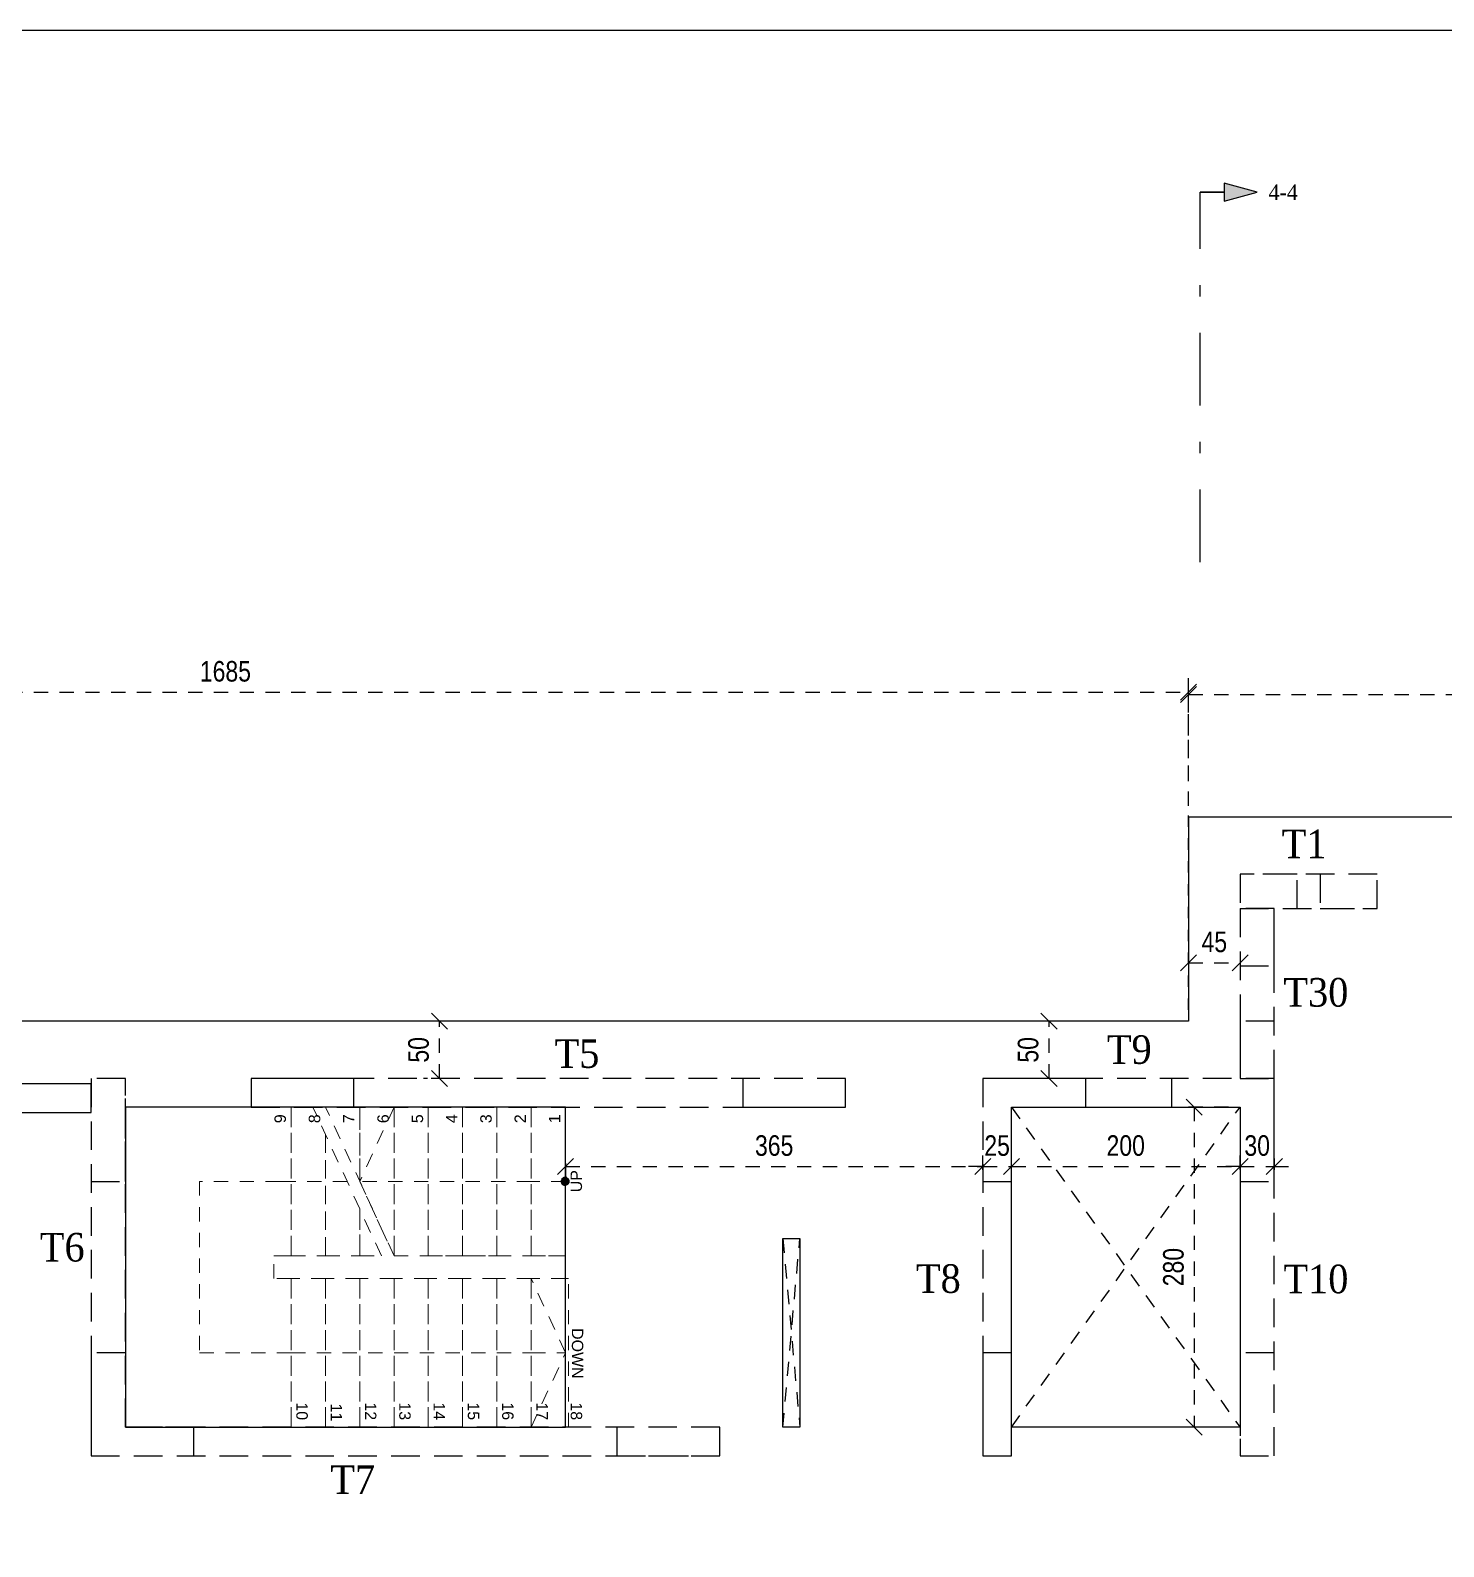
# Model space of a CAD drawing. Header units: millimetres. Extents: x -2171 to 1563, y -1758 to -1505.
# Drawn here: x -147.67 to -135.3, y -1603.51 to -1590.25 of the extents above; entities that cross this region are included whole.
import ezdxf
from ezdxf.enums import TextEntityAlignment as Align

# ---------------------------------------------------------------- set-up
doc = ezdxf.new("R2010")
doc.units = ezdxf.units.MM
doc.header["$PDMODE"] = 32
for name, pattern in [('DASHDOT', [25.4, 12.7, -6.35, 0, -6.35]), ('DASHED2', [0.375, 0.25, -0.125]), ('HIDDEN', [0.375, 0.25, -0.125]), ('HIDDEN2', [0.1875, 0.125, -0.0625])]:
    doc.linetypes.add(name, pattern=pattern)
doc.layers.get('Defpoints').update_dxf_attribs({"color": 6})
for name, color, linetype in [('-S_TEXT', 3, 'Continuous'), ('DIASTASEIS', 7, 'Continuous'), ('Geo_Beam', 7, 'Continuous'), ('Geo_Col', 7, 'Continuous'), ('Geo_Lines', 7, 'Continuous'), ('Sect_Line_Symbol', 7, 'Continuous'), ('STAIRS', 9, 'Continuous'), ('Text_Col_-1', 7, 'Continuous')]:
    doc.layers.add(name, color=color, linetype=linetype)
doc.layers.add('A-ANNO-DIMS', color=1, linetype='Continuous', lineweight=9)
doc.styles.add('1-100', font='arial.ttf', dxfattribs={"width": 0.8})
doc.styles.add('GENERATED_STYLE_1', font='arial.ttf')
doc.styles.add('S1TmsNwRmn11_b_934_161', font='times.ttf', dxfattribs={"width": 0.933629, "height": 0.001087})
doc.styles.add('S1TmsNwRmn1359_b_934_161', font='times.ttf', dxfattribs={"width": 0.933629, "height": 0.135937})
doc.dimstyles.new('Copy of 1-100', dxfattribs={"dimtxt": 0.18, "dimasz": 0.14, "dimexe": 0.14, "dimexo": 0.1, "dimgap": 0.09, "dimtad": 1, "dimdec": 0, "dimlfac": 100, "dimrnd": 5, "dimzin": 5, "dimdsep": 46, "dimtxsty": '1-100', "dimblk": 'OBLIQUE', "dimcen": 0.09, "dimclrd": 1, "dimclre": 1, "dimclrt": 2, "dimadec": 0, "dimazin": 0, "dimtfac": 1, "dimtdec": 0, "dimtix": 1, "dimtmove": 2, "dimatfit": 3, "dimfxl": 5, "dimfxlon": 1, "dimtolj": 1, "dimtzin": 5, "dimarcsym": 0})

# ---------------------------------------------------------------- blocks, each defined once
blk = doc.blocks.new('_Oblique')
at = {"color": 0, "linetype": 'ByBlock', "lineweight": -2}
blk.add_line((-0.5, -0.5), (0.5, 0.5), dxfattribs=at)
blk = doc.blocks.new('*D1245')
at = {"layer": 'A-ANNO-DIMS', "color": 1, "linetype": 'HIDDEN', "lineweight": -2, "ltscale": 0.5, "transparency": 16777216}
blk.add_line((-137.185, -1599.665), (-137.625, -1599.665), dxfattribs=at)
at = {"layer": 'A-ANNO-DIMS', "color": 1, "linetype": 'DASHED2', "lineweight": -2, "ltscale": 0.5, "transparency": 16777216}
blk.add_line((-137.485, -1599.665), (-137.485, -1602.465), dxfattribs=at)
at = {"layer": 'A-ANNO-DIMS', "color": 1, "linetype": 'HIDDEN2', "lineweight": -2, "ltscale": 0.5, "transparency": 16777216}
blk.add_line((-137.185, -1602.465), (-137.625, -1602.465), dxfattribs=at)
at = {"layer": 'Defpoints', "color": 0, "ltscale": 0.5, "transparency": 16777216}
for p in [(-137.085, -1599.665), (-137.485, -1602.465), (-137.085, -1602.465)]:
    blk.add_point(p, dxfattribs=at)
at = {"layer": 'A-ANNO-DIMS', "color": 1, "lineweight": -2, "ltscale": 0.5, "transparency": 16777216, "xscale": 0.14, "yscale": 0.14, "zscale": 0.14}
for p, rotation in [((-137.485, -1599.665), 90), ((-137.485, -1602.465), 270)]:
    blk.add_blockref('_Oblique', p, dxfattribs=dict(at, rotation=rotation))
at = {"layer": 'A-ANNO-DIMS', "color": 2, "ltscale": 0.5, "transparency": 16777216, "insert": (-137.667, -1601.065), "char_height": 0.18, "attachment_point": 5, "rotation": 90, "style": '1-100'}
blk.add_mtext('\\A1;280', dxfattribs=at)
blk = doc.blocks.new('*D1246')
at = {"layer": 'A-ANNO-DIMS', "color": 1, "linetype": 'HIDDEN2', "lineweight": -2, "ltscale": 0.5, "transparency": 16777216}
blk.add_line((-139.335, -1600.215), (-139.335, -1600.045), dxfattribs=at)
at = {"layer": 'A-ANNO-DIMS', "color": 1, "linetype": 'HIDDEN', "lineweight": -2, "ltscale": 0.5, "transparency": 16777216}
blk.add_line((-142.985, -1600.156), (-142.985, -1600.325), dxfattribs=at)
at = {"layer": 'A-ANNO-DIMS', "color": 1, "linetype": 'DASHED2', "lineweight": -2, "ltscale": 0.5, "transparency": 16777216}
blk.add_line((-142.985, -1600.185), (-139.335, -1600.185), dxfattribs=at)
at = {"layer": 'Defpoints', "color": 0, "ltscale": 0.5, "transparency": 16777216}
for p in [(-142.985, -1600.056), (-139.335, -1600.185), (-139.335, -1600.315)]:
    blk.add_point(p, dxfattribs=at)
at = {"layer": 'A-ANNO-DIMS', "color": 1, "lineweight": -2, "ltscale": 0.5, "transparency": 16777216, "xscale": 0.14, "yscale": 0.14, "zscale": 0.14, "rotation": 180}
blk.add_blockref('_Oblique', (-142.985, -1600.185), dxfattribs=at)
at = {"layer": 'A-ANNO-DIMS', "color": 1, "lineweight": -2, "ltscale": 0.5, "transparency": 16777216, "xscale": 0.14, "yscale": 0.14, "zscale": 0.14}
blk.add_blockref('_Oblique', (-139.335, -1600.185), dxfattribs=at)
at = {"layer": 'A-ANNO-DIMS', "color": 2, "ltscale": 0.5, "transparency": 16777216, "insert": (-141.16, -1600.003), "char_height": 0.18, "attachment_point": 5, "style": '1-100'}
blk.add_mtext('\\A1;365', dxfattribs=at)
blk = doc.blocks.new('*D1247')
at = {"layer": 'A-ANNO-DIMS', "color": 1, "linetype": 'HIDDEN', "lineweight": -2, "ltscale": 0.5, "transparency": 16777216}
blk.add_line((-139.335, -1600.215), (-139.335, -1600.045), dxfattribs=at)
at = {"layer": 'A-ANNO-DIMS', "color": 1, "linetype": 'HIDDEN2', "lineweight": -2, "ltscale": 0.5, "transparency": 16777216}
blk.add_line((-139.085, -1600.215), (-139.085, -1600.045), dxfattribs=at)
at = {"layer": 'A-ANNO-DIMS', "color": 1, "linetype": 'DASHED2', "lineweight": -2, "ltscale": 0.5, "transparency": 16777216}
for p, q in [((-139.335, -1600.185), (-139.475, -1600.185)), ((-139.335, -1600.185), (-139.085, -1600.185)), ((-139.085, -1600.185), (-138.945, -1600.185))]:
    blk.add_line(p, q, dxfattribs=at)
at = {"layer": 'Defpoints', "color": 0, "ltscale": 0.5, "transparency": 16777216}
for p in [(-139.085, -1600.185), (-139.335, -1600.315), (-139.085, -1600.315)]:
    blk.add_point(p, dxfattribs=at)
at = {"layer": 'A-ANNO-DIMS', "color": 1, "lineweight": -2, "ltscale": 0.5, "transparency": 16777216, "xscale": 0.14, "yscale": 0.14, "zscale": 0.14}
blk.add_blockref('_Oblique', (-139.335, -1600.185), dxfattribs=at)
at = {"layer": 'A-ANNO-DIMS', "color": 1, "lineweight": -2, "ltscale": 0.5, "transparency": 16777216, "xscale": 0.14, "yscale": 0.14, "zscale": 0.14, "rotation": 180}
blk.add_blockref('_Oblique', (-139.085, -1600.185), dxfattribs=at)
at = {"layer": 'A-ANNO-DIMS', "color": 2, "ltscale": 0.5, "transparency": 16777216, "insert": (-139.21, -1600.003), "char_height": 0.18, "attachment_point": 5, "style": '1-100'}
blk.add_mtext('\\A1;25', dxfattribs=at)
blk = doc.blocks.new('*D1248')
at = {"layer": 'A-ANNO-DIMS', "color": 1, "linetype": 'HIDDEN', "lineweight": -2, "ltscale": 0.5, "transparency": 16777216}
blk.add_line((-139.085, -1600.215), (-139.085, -1600.045), dxfattribs=at)
at = {"layer": 'A-ANNO-DIMS', "color": 1, "linetype": 'HIDDEN2', "lineweight": -2, "ltscale": 0.5, "transparency": 16777216}
blk.add_line((-137.085, -1600.215), (-137.085, -1600.045), dxfattribs=at)
at = {"layer": 'A-ANNO-DIMS', "color": 1, "linetype": 'DASHED2', "lineweight": -2, "ltscale": 0.5, "transparency": 16777216}
blk.add_line((-139.085, -1600.185), (-137.085, -1600.185), dxfattribs=at)
at = {"layer": 'Defpoints', "color": 0, "ltscale": 0.5, "transparency": 16777216}
for p in [(-137.085, -1600.185), (-139.085, -1600.315), (-137.085, -1600.315)]:
    blk.add_point(p, dxfattribs=at)
at = {"layer": 'A-ANNO-DIMS', "color": 1, "lineweight": -2, "ltscale": 0.5, "transparency": 16777216, "xscale": 0.14, "yscale": 0.14, "zscale": 0.14, "rotation": 180}
blk.add_blockref('_Oblique', (-139.085, -1600.185), dxfattribs=at)
at = {"layer": 'A-ANNO-DIMS', "color": 1, "lineweight": -2, "ltscale": 0.5, "transparency": 16777216, "xscale": 0.14, "yscale": 0.14, "zscale": 0.14}
blk.add_blockref('_Oblique', (-137.085, -1600.185), dxfattribs=at)
at = {"layer": 'A-ANNO-DIMS', "color": 2, "ltscale": 0.5, "transparency": 16777216, "insert": (-138.085, -1600.003), "char_height": 0.18, "attachment_point": 5, "style": '1-100'}
blk.add_mtext('\\A1;200', dxfattribs=at)
blk = doc.blocks.new('*D1249')
at = {"layer": 'A-ANNO-DIMS', "color": 1, "linetype": 'HIDDEN', "lineweight": -2, "ltscale": 0.5, "transparency": 16777216}
blk.add_line((-137.085, -1600.215), (-137.085, -1600.045), dxfattribs=at)
at = {"layer": 'A-ANNO-DIMS', "color": 1, "linetype": 'HIDDEN2', "lineweight": -2, "ltscale": 0.5, "transparency": 16777216}
blk.add_line((-136.785, -1600.215), (-136.785, -1600.045), dxfattribs=at)
at = {"layer": 'A-ANNO-DIMS', "color": 1, "linetype": 'DASHED2', "lineweight": -2, "ltscale": 0.5, "transparency": 16777216}
for p, q in [((-137.085, -1600.185), (-137.225, -1600.185)), ((-137.085, -1600.185), (-136.785, -1600.185)), ((-136.785, -1600.185), (-136.645, -1600.185))]:
    blk.add_line(p, q, dxfattribs=at)
at = {"layer": 'Defpoints', "color": 0, "ltscale": 0.5, "transparency": 16777216}
for p in [(-136.785, -1600.185), (-137.085, -1600.315), (-136.785, -1600.315)]:
    blk.add_point(p, dxfattribs=at)
at = {"layer": 'A-ANNO-DIMS', "color": 1, "lineweight": -2, "ltscale": 0.5, "transparency": 16777216, "xscale": 0.14, "yscale": 0.14, "zscale": 0.14}
blk.add_blockref('_Oblique', (-137.085, -1600.185), dxfattribs=at)
at = {"layer": 'A-ANNO-DIMS', "color": 1, "lineweight": -2, "ltscale": 0.5, "transparency": 16777216, "xscale": 0.14, "yscale": 0.14, "zscale": 0.14, "rotation": 180}
blk.add_blockref('_Oblique', (-136.785, -1600.185), dxfattribs=at)
at = {"layer": 'A-ANNO-DIMS', "color": 2, "ltscale": 0.5, "transparency": 16777216, "insert": (-136.935, -1600.003), "char_height": 0.18, "attachment_point": 5, "style": '1-100'}
blk.add_mtext('\\A1;30', dxfattribs=at)
blk = doc.blocks.new('*D1272')
at = {"layer": 'Defpoints', "color": 0, "ltscale": 0.5, "transparency": 16777216}
for p in [(-137.535, -1596.038), (-154.385, -1598.915), (-137.535, -1598.915)]:
    blk.add_point(p, dxfattribs=at)
at = {"layer": 'DIASTASEIS', "color": 1, "linetype": 'HIDDEN', "lineweight": -2, "ltscale": 0.5, "transparency": 16777216}
blk.add_line((-154.385, -1598.815), (-154.385, -1595.898), dxfattribs=at)
at = {"layer": 'DIASTASEIS', "color": 1, "linetype": 'HIDDEN2', "lineweight": -2, "ltscale": 0.5, "transparency": 16777216}
blk.add_line((-137.535, -1598.815), (-137.535, -1595.898), dxfattribs=at)
at = {"layer": 'DIASTASEIS', "color": 1, "linetype": 'DASHED2', "lineweight": -2, "ltscale": 0.5, "transparency": 16777216}
blk.add_line((-154.385, -1596.038), (-137.535, -1596.038), dxfattribs=at)
at = {"layer": 'DIASTASEIS', "color": 1, "lineweight": -2, "ltscale": 0.5, "transparency": 16777216, "xscale": 0.14, "yscale": 0.14, "zscale": 0.14, "rotation": 180}
blk.add_blockref('_Oblique', (-154.385, -1596.038), dxfattribs=at)
at = {"layer": 'DIASTASEIS', "color": 1, "lineweight": -2, "ltscale": 0.5, "transparency": 16777216, "xscale": 0.14, "yscale": 0.14, "zscale": 0.14}
blk.add_blockref('_Oblique', (-137.535, -1596.038), dxfattribs=at)
at = {"layer": 'DIASTASEIS', "color": 2, "ltscale": 0.5, "transparency": 16777216, "insert": (-145.96, -1595.856), "char_height": 0.18, "attachment_point": 5, "style": '1-100'}
blk.add_mtext('\\A1;1685', dxfattribs=at)
blk = doc.blocks.new('*D1273')
at = {"layer": 'Defpoints', "color": 0, "ltscale": 0.5, "transparency": 16777216}
for p in [(-137.535, -1598.297), (-137.085, -1598.297), (-137.085, -1598.403)]:
    blk.add_point(p, dxfattribs=at)
at = {"layer": 'DIASTASEIS', "color": 1, "linetype": 'HIDDEN', "lineweight": -2, "ltscale": 0.5, "transparency": 16777216}
blk.add_line((-137.535, -1598.397), (-137.535, -1598.543), dxfattribs=at)
at = {"layer": 'DIASTASEIS', "color": 1, "linetype": 'DASHED2', "lineweight": -2, "ltscale": 0.5, "transparency": 16777216}
blk.add_line((-137.535, -1598.403), (-137.085, -1598.403), dxfattribs=at)
at = {"layer": 'DIASTASEIS', "color": 1, "linetype": 'HIDDEN2', "lineweight": -2, "ltscale": 0.5, "transparency": 16777216}
blk.add_line((-137.085, -1598.397), (-137.085, -1598.543), dxfattribs=at)
at = {"layer": 'DIASTASEIS', "color": 1, "lineweight": -2, "ltscale": 0.5, "transparency": 16777216, "xscale": 0.14, "yscale": 0.14, "zscale": 0.14, "rotation": 180}
blk.add_blockref('_Oblique', (-137.535, -1598.403), dxfattribs=at)
at = {"layer": 'DIASTASEIS', "color": 1, "lineweight": -2, "ltscale": 0.5, "transparency": 16777216, "xscale": 0.14, "yscale": 0.14, "zscale": 0.14}
blk.add_blockref('_Oblique', (-137.085, -1598.403), dxfattribs=at)
at = {"layer": 'DIASTASEIS', "color": 2, "ltscale": 0.5, "transparency": 16777216, "insert": (-137.31, -1598.222), "char_height": 0.18, "attachment_point": 5, "style": '1-100'}
blk.add_mtext('\\A1;45', dxfattribs=at)
blk = doc.blocks.new('*D1274')
at = {"layer": 'Defpoints', "color": 0, "ltscale": 0.5, "transparency": 16777216}
for p in [(-125.526, -1596.058), (-137.535, -1597.13), (-125.526, -1597.13)]:
    blk.add_point(p, dxfattribs=at)
at = {"layer": 'DIASTASEIS', "color": 1, "linetype": 'HIDDEN', "lineweight": -2, "ltscale": 0.5, "transparency": 16777216}
blk.add_line((-137.535, -1597.03), (-137.535, -1595.918), dxfattribs=at)
at = {"layer": 'DIASTASEIS', "color": 1, "linetype": 'HIDDEN2', "lineweight": -2, "ltscale": 0.5, "transparency": 16777216}
blk.add_line((-125.526, -1597.03), (-125.526, -1595.918), dxfattribs=at)
at = {"layer": 'DIASTASEIS', "color": 1, "linetype": 'DASHED2', "lineweight": -2, "ltscale": 0.5, "transparency": 16777216}
blk.add_line((-137.535, -1596.058), (-125.526, -1596.058), dxfattribs=at)
at = {"layer": 'DIASTASEIS', "color": 1, "lineweight": -2, "ltscale": 0.5, "transparency": 16777216, "xscale": 0.14, "yscale": 0.14, "zscale": 0.14, "rotation": 180}
blk.add_blockref('_Oblique', (-137.535, -1596.058), dxfattribs=at)
at = {"layer": 'DIASTASEIS', "color": 1, "lineweight": -2, "ltscale": 0.5, "transparency": 16777216, "xscale": 0.14, "yscale": 0.14, "zscale": 0.14}
blk.add_blockref('_Oblique', (-125.526, -1596.058), dxfattribs=at)
at = {"layer": 'DIASTASEIS', "color": 2, "ltscale": 0.5, "transparency": 16777216, "insert": (-131.531, -1595.876), "char_height": 0.18, "attachment_point": 5, "style": '1-100'}
blk.add_mtext('\\A1;1200', dxfattribs=at)
blk = doc.blocks.new('*D1277')
at = {"layer": 'Defpoints', "color": 0, "ltscale": 0.5, "transparency": 16777216}
for p in [(-144.088, -1598.915), (-143.866, -1598.915), (-143.866, -1599.415)]:
    blk.add_point(p, dxfattribs=at)
at = {"layer": 'DIASTASEIS', "color": 1, "linetype": 'HIDDEN2', "lineweight": -2, "ltscale": 0.5, "transparency": 16777216}
blk.add_line((-143.966, -1598.915), (-144.228, -1598.915), dxfattribs=at)
at = {"layer": 'DIASTASEIS', "color": 1, "linetype": 'DASHED2', "lineweight": -2, "ltscale": 0.5, "transparency": 16777216}
blk.add_line((-144.088, -1599.415), (-144.088, -1598.915), dxfattribs=at)
at = {"layer": 'DIASTASEIS', "color": 1, "linetype": 'HIDDEN', "lineweight": -2, "ltscale": 0.5, "transparency": 16777216}
blk.add_line((-143.966, -1599.415), (-144.228, -1599.415), dxfattribs=at)
at = {"layer": 'DIASTASEIS', "color": 1, "lineweight": -2, "ltscale": 0.5, "transparency": 16777216, "xscale": 0.14, "yscale": 0.14, "zscale": 0.14}
for p, rotation in [((-144.088, -1598.915), 90), ((-144.088, -1599.415), 270)]:
    blk.add_blockref('_Oblique', p, dxfattribs=dict(at, rotation=rotation))
at = {"layer": 'DIASTASEIS', "color": 2, "ltscale": 0.5, "transparency": 16777216, "insert": (-144.27, -1599.165), "char_height": 0.18, "attachment_point": 5, "rotation": 90, "style": '1-100'}
blk.add_mtext('\\A1;50', dxfattribs=at)
blk = doc.blocks.new('*D1278')
at = {"layer": 'Defpoints', "color": 0, "ltscale": 0.5, "transparency": 16777216}
for p in [(-138.756, -1598.915), (-138.682, -1598.915), (-138.682, -1599.415)]:
    blk.add_point(p, dxfattribs=at)
at = {"layer": 'DIASTASEIS', "color": 1, "linetype": 'HIDDEN2', "lineweight": -2, "ltscale": 0.5, "transparency": 16777216}
blk.add_line((-138.756, -1598.915), (-138.896, -1598.915), dxfattribs=at)
at = {"layer": 'DIASTASEIS', "color": 1, "linetype": 'DASHED2', "lineweight": -2, "ltscale": 0.5, "transparency": 16777216}
blk.add_line((-138.756, -1599.415), (-138.756, -1598.915), dxfattribs=at)
at = {"layer": 'DIASTASEIS', "color": 1, "linetype": 'HIDDEN', "lineweight": -2, "ltscale": 0.5, "transparency": 16777216}
blk.add_line((-138.756, -1599.415), (-138.896, -1599.415), dxfattribs=at)
at = {"layer": 'DIASTASEIS', "color": 1, "lineweight": -2, "ltscale": 0.5, "transparency": 16777216, "xscale": 0.14, "yscale": 0.14, "zscale": 0.14}
for p, rotation in [((-138.756, -1598.915), 90), ((-138.756, -1599.415), 270)]:
    blk.add_blockref('_Oblique', p, dxfattribs=dict(at, rotation=rotation))
at = {"layer": 'DIASTASEIS', "color": 2, "ltscale": 0.5, "transparency": 16777216, "insert": (-138.938, -1599.165), "char_height": 0.18, "attachment_point": 5, "rotation": 90, "style": '1-100'}
blk.add_mtext('\\A1;50', dxfattribs=at)

msp = doc.modelspace()

# ---------------------------------------------------------------- hatches: boundary and pattern name
at = {"layer": 'Sect_Line_Symbol'}
msp.add_hatch(color=2, dxfattribs=at).paths.add_polyline_path([(-137.4352, -1591.6652), (-137.225, -1591.6652), (-137.225, -1591.7429), (-136.9352, -1591.6652), (-137.225, -1591.5876), (-137.225, -1591.6652)])
at = {"layer": 'STAIRS', "linetype": 'HIDDEN2', "lineweight": 13}
msp.add_hatch(color=8, dxfattribs=at).paths.add_polyline_path([(-142.9851, -1600.2777, 1), (-142.9851, -1600.3527, 1)])

# ---------------------------------------------------------------- linework, layer by layer
at = {"layer": '-S_TEXT', "ltscale": 5}
msp.add_lwpolyline([(-166.9394, -1590.2497), (-108.7919, -1590.2497), (-108.7919, -1630.2944), (-166.9394, -1630.2944)], close=True, dxfattribs=at)
at = {"color": 2, "linetype": 'HIDDEN', "ltscale": 0.5}
for p, q in [((-139.0852, -1599.6652), (-137.0852, -1602.4655)), ((-139.0852, -1602.4655), (-137.0852, -1599.6652)), ((-141.0851, -1600.8152), (-140.9352, -1602.4652)), ((-141.0851, -1602.4652), (-140.9352, -1600.8152))]:
    msp.add_line(p, q, dxfattribs=at)
at = {"layer": 'Geo_Beam', "color": 94}
msp.add_lwpolyline([(-153.1851, -1599.7125), (-147.1352, -1599.7125), (-147.1352, -1599.4625), (-153.1851, -1599.4625)], close=True, dxfattribs=at)
at = {"layer": 'Geo_Col', "color": 94, "linetype": 'HIDDEN'}
for points in [[(-137.0852, -1597.9299), (-135.8852, -1597.9299), (-135.8852, -1597.6299), (-137.0852, -1597.6299)], [(-137.0852, -1597.9299), (-136.5852, -1597.9299), (-136.5852, -1597.6299), (-137.0852, -1597.6299)], [(-135.8852, -1597.6299), (-136.3852, -1597.6299), (-136.3852, -1597.9299), (-135.8852, -1597.9299)], [(-136.7852, -1599.4152), (-136.7852, -1597.9299), (-137.0852, -1597.9299), (-137.0852, -1599.4152)], [(-137.0852, -1597.9299), (-137.0852, -1598.4299), (-136.7852, -1598.4299), (-136.7852, -1597.9299)], [(-136.7852, -1599.4152), (-136.7852, -1598.9152), (-137.0852, -1598.9152), (-137.0852, -1599.4152)], [(-147.1352, -1599.4152), (-147.1352, -1600.3152), (-146.8352, -1600.3152), (-146.8352, -1599.4152)], [(-145.7352, -1599.6652), (-140.5349, -1599.6652), (-140.5349, -1599.4152), (-145.7352, -1599.4152)], [(-145.7352, -1599.6652), (-144.8352, -1599.6652), (-144.8352, -1599.4152), (-145.7352, -1599.4152)], [(-140.5349, -1599.4152), (-141.4349, -1599.4152), (-141.4349, -1599.6652), (-140.5349, -1599.6652)], [(-139.3352, -1599.4152), (-139.3352, -1600.3152), (-139.0852, -1600.3152), (-139.0852, -1599.6652), (-138.4352, -1599.6652), (-138.4352, -1599.4152)], [(-136.7852, -1599.4152), (-137.6852, -1599.4152), (-137.6852, -1599.6652), (-137.0852, -1599.6652), (-137.0852, -1600.3152), (-136.7852, -1600.3152)], [(-147.1352, -1602.7152), (-146.2352, -1602.7152), (-146.2352, -1602.4652), (-146.8352, -1602.4652), (-146.8352, -1601.8152), (-147.1352, -1601.8152)], [(-139.0852, -1602.7152), (-139.0852, -1601.8152), (-139.3352, -1601.8152), (-139.3352, -1602.7152)], [(-136.7852, -1602.7152), (-136.7852, -1601.8152), (-137.0852, -1601.8152), (-137.0852, -1602.7152)], [(-141.6352, -1602.4652), (-142.5352, -1602.4652), (-142.5352, -1602.7152), (-141.6352, -1602.7152)]]:
    msp.add_lwpolyline(points, close=True, dxfattribs=at)
for points in [[(-146.8352, -1599.4152), (-147.1352, -1599.4152)], [(-147.1352, -1599.4152), (-147.1352, -1602.7152)], [(-146.8352, -1602.4652), (-146.8352, -1599.4152)], [(-139.3352, -1599.4152), (-139.3352, -1602.7152)], [(-136.7852, -1599.4152), (-139.3352, -1599.4152)], [(-136.7852, -1602.7152), (-136.7852, -1599.4152)], [(-139.0852, -1602.7152), (-139.0852, -1599.6652)], [(-139.0852, -1599.6652), (-137.0852, -1599.6652)], [(-137.0852, -1599.6652), (-137.0852, -1602.7152)], [(-141.6352, -1602.4652), (-146.8352, -1602.4652)], [(-141.6352, -1602.7152), (-141.6352, -1602.4652)], [(-147.1352, -1602.7152), (-141.6352, -1602.7152)], [(-139.3352, -1602.7152), (-139.0852, -1602.7152)], [(-137.0852, -1602.7152), (-136.7852, -1602.7152)]]:
    msp.add_lwpolyline(points, dxfattribs=at)
at = {"layer": 'Geo_Lines', "color": 94}
msp.add_lwpolyline([(-125.5264, -1597.1298), (-137.5352, -1597.1298), (-137.5352, -1598.9152), (-154.3851, -1598.9152), (-154.3851, -1603.8652), (-157.5368, -1603.8652, 0.450387), (-160.3433, -1606.87), (-159.9523, -1610.9589, 0.3770652), (-157.8372, -1612.9464), (-147.813, -1613.278, 0.4263358), (-146.4351, -1611.934), (-146.4351, -1611.2954), (-146.0353, -1611.2954), (-146.0353, -1612.1, 0.4142353), (-144.5698, -1613.5654), (-140.1509, -1613.5648, 0.41234), (-138.2351, -1611.6058), (-138.2346, -1607.5074, -0.124953), (-138.0715, -1606.9867, -0.5631943), (-137.6703, -1607.0526, -0.0881364), (-137.5659, -1607.679), (-137.9446, -1611.4307, 0.4113614), (-135.9786, -1613.8622), (-126.6195, -1614.281, 0.3604095)], format="xyb", dxfattribs=at)
for points in [[(-142.9851, -1599.6652), (-146.8352, -1599.6652), (-146.8352, -1602.4652), (-142.9851, -1602.4652)], [(-139.0852, -1599.6652), (-137.0852, -1599.6652), (-137.0852, -1602.4655), (-139.0852, -1602.4655)], [(-141.0851, -1600.8152), (-140.9352, -1600.8152), (-140.9352, -1602.4652), (-141.0851, -1602.4652)]]:
    msp.add_lwpolyline(points, close=True, dxfattribs=at)
at = {"layer": 'Sect_Line_Symbol', "color": 2}
msp.add_lwpolyline([(-137.4352, -1591.6652), (-137.225, -1591.6652), (-137.225, -1591.7429), (-136.9352, -1591.6652), (-137.225, -1591.5876), (-137.225, -1591.6652)], close=True, dxfattribs=at)
at = {"layer": 'Sect_Line_Symbol', "color": 2, "linetype": 'DASHDOT', "ltscale": 0.05}
msp.add_lwpolyline([(-137.4352, -1594.9007), (-137.4352, -1591.6652)], dxfattribs=at)
at = {"layer": 'STAIRS', "color": 8, "linetype": 'HIDDEN2', "lineweight": 13}
for p, q in [((-145.4851, -1599.6652), (-146.8352, -1599.6652)), ((-146.8352, -1599.6652), (-146.8352, -1602.4652)), ((-145.3851, -1599.6652), (-145.4851, -1599.6652)), ((-145.3851, -1599.6652), (-145.3851, -1600.9652)), ((-145.1953, -1599.6652), (-145.3851, -1599.6652)), ((-145.3851, -1600.9652), (-145.3851, -1599.6652)), ((-144.5953, -1600.9652), (-145.1953, -1599.6652)), ((-142.9851, -1599.6652), (-145.0851, -1599.6652)), ((-144.7851, -1599.6652), (-145.0851, -1599.6652)), ((-144.4851, -1600.9652), (-145.0851, -1599.6652)), ((-144.4851, -1599.6652), (-144.7851, -1599.6652)), ((-144.7851, -1599.6652), (-144.7851, -1600.3152)), ((-144.7851, -1600.3152), (-144.7851, -1599.6652)), ((-144.4851, -1599.6652), (-144.7851, -1600.3152)), ((-144.1851, -1599.6652), (-144.4851, -1599.6652)), ((-144.4851, -1599.6652), (-144.4851, -1600.9652)), ((-144.4851, -1600.9652), (-144.4851, -1599.6652)), ((-143.8851, -1599.6652), (-144.1851, -1599.6652)), ((-144.1851, -1599.6652), (-144.1851, -1600.9652)), ((-144.1851, -1600.9652), (-144.1851, -1599.6652)), ((-143.5851, -1599.6652), (-143.8851, -1599.6652)), ((-143.8851, -1599.6652), (-143.8851, -1600.9652)), ((-143.8851, -1600.9652), (-143.8851, -1599.6652)), ((-143.2851, -1599.6652), (-143.5851, -1599.6652)), ((-143.5851, -1599.6652), (-143.5851, -1600.9652)), ((-143.5851, -1600.9652), (-143.5851, -1599.6652)), ((-142.9851, -1599.6652), (-143.2851, -1599.6652)), ((-143.2851, -1599.6652), (-143.2851, -1600.9652)), ((-143.2851, -1600.9652), (-143.2851, -1599.6652)), ((-142.9851, -1600.9652), (-142.9851, -1599.6652)), ((-142.9851, -1600.9652), (-142.9851, -1599.6652)), ((-145.0851, -1599.9039), (-145.0851, -1600.9652)), ((-145.0851, -1600.9652), (-145.0851, -1599.9039)), ((-145.4851, -1600.3152), (-146.1852, -1600.3152)), ((-146.1852, -1600.3152), (-146.1852, -1601.8152)), ((-145.3851, -1600.3152), (-145.4851, -1600.3152)), ((-144.8953, -1600.3152), (-145.3851, -1600.3152)), ((-143.2851, -1600.3152), (-144.7851, -1600.3152)), ((-144.7851, -1600.3152), (-144.4851, -1600.9652)), ((-142.9851, -1600.3152), (-143.2851, -1600.3152)), ((-144.7851, -1600.5539), (-144.7851, -1600.9652)), ((-144.7851, -1600.9652), (-144.7851, -1600.5539)), ((-145.5352, -1601.1652), (-145.5352, -1600.9652)), ((-145.5352, -1600.9652), (-145.4851, -1600.9652)), ((-145.4851, -1600.9652), (-145.3851, -1600.9652)), ((-145.3851, -1600.9652), (-145.0851, -1600.9652)), ((-145.0851, -1600.9652), (-144.7851, -1600.9652)), ((-144.7851, -1600.9652), (-144.5953, -1600.9652)), ((-144.4851, -1600.9652), (-142.9851, -1600.9652)), ((-144.4851, -1600.9652), (-144.1851, -1600.9652)), ((-144.1851, -1600.9652), (-143.8851, -1600.9652)), ((-143.8851, -1600.9652), (-143.5851, -1600.9652)), ((-143.5851, -1600.9652), (-143.2851, -1600.9652)), ((-143.2851, -1600.9652), (-142.9851, -1600.9652)), ((-145.3851, -1601.1652), (-145.5352, -1601.1652)), ((-145.3851, -1602.4652), (-145.3851, -1601.1652)), ((-145.0851, -1601.1652), (-145.3851, -1601.1652)), ((-145.3851, -1601.1652), (-145.3851, -1602.4652)), ((-145.0851, -1602.4652), (-145.0851, -1601.1652)), ((-144.7851, -1601.1652), (-145.0851, -1601.1652)), ((-145.0851, -1601.1652), (-145.0851, -1602.4652)), ((-144.7851, -1602.4652), (-144.7851, -1601.1652)), ((-144.4851, -1601.1652), (-144.7851, -1601.1652)), ((-144.7851, -1601.1652), (-144.7851, -1602.4652)), ((-144.4851, -1602.4652), (-144.4851, -1601.1652)), ((-144.1851, -1601.1652), (-144.4851, -1601.1652)), ((-144.4851, -1601.1652), (-144.4851, -1602.4652)), ((-144.1851, -1602.4652), (-144.1851, -1601.1652)), ((-143.8851, -1601.1652), (-144.1851, -1601.1652)), ((-144.1851, -1601.1652), (-144.1851, -1602.4652)), ((-143.8851, -1602.4652), (-143.8851, -1601.1652)), ((-143.5851, -1601.1652), (-143.8851, -1601.1652)), ((-143.8851, -1601.1652), (-143.8851, -1602.4652)), ((-143.5851, -1602.4652), (-143.5851, -1601.1652)), ((-143.2851, -1601.1652), (-143.5851, -1601.1652)), ((-143.5851, -1601.1652), (-143.5851, -1602.4652)), ((-143.2851, -1602.4652), (-143.2851, -1601.1652)), ((-143.2851, -1601.1652), (-143.2851, -1602.4652)), ((-142.9851, -1601.1652), (-143.2851, -1601.1652)), ((-142.9851, -1601.8152), (-143.2851, -1601.1652)), ((-142.9601, -1601.1652), (-142.9851, -1601.1652)), ((-142.9601, -1602.4652), (-142.9601, -1601.1652)), ((-146.1852, -1601.8152), (-145.3851, -1601.8152)), ((-145.3851, -1601.8152), (-143.2851, -1601.8152)), ((-143.2851, -1601.8152), (-142.9851, -1601.8152)), ((-143.2851, -1602.4652), (-142.9851, -1601.8152)), ((-146.8352, -1602.4652), (-145.3851, -1602.4652)), ((-145.3851, -1602.4652), (-145.0851, -1602.4652)), ((-145.0851, -1602.4652), (-144.7851, -1602.4652)), ((-144.7851, -1602.4652), (-144.4851, -1602.4652)), ((-144.4851, -1602.4652), (-144.1851, -1602.4652)), ((-144.1851, -1602.4652), (-143.8851, -1602.4652)), ((-143.8851, -1602.4652), (-143.5851, -1602.4652)), ((-143.5851, -1602.4652), (-143.2851, -1602.4652)), ((-143.2851, -1602.4652), (-142.9851, -1602.4652)), ((-142.9851, -1602.4652), (-142.9601, -1602.4652))]:
    msp.add_line(p, q, dxfattribs=at)
at = {"layer": 'STAIRS', "color": 8, "linetype": 'HIDDEN2', "lineweight": 13, "flags": 128}
msp.add_lwpolyline([(-142.9851, -1600.2777, 1), (-142.9851, -1600.3527, 1)], format="xyb", close=True, dxfattribs=at)

# ---------------------------------------------------------------- texts
at = {"layer": 'Sect_Line_Symbol', "color": 2, "style": 'S1TmsNwRmn1359_b_934_161', "width": 0.933629}
msp.add_text('4-4', height=0.13594, dxfattribs=at).set_placement((-136.8352, -1591.6652), align=Align.MIDDLE_LEFT)
at = {"layer": 'STAIRS', "color": 8, "linetype": 'HIDDEN2', "lineweight": 13, "char_height": 0.1, "attachment_point": 4, "style": 'GENERATED_STYLE_1'}
for s, insert, rotation in [('\\A1;{\\pql;\\fArial|b0|i0|c0|p0;\\W1.000000;9}', (-145.48, -1599.8065), 90), ('\\A1;{\\pql;\\fArial|b0|i0|c0|p0;\\W1.000000;8}', (-145.18, -1599.8065), 90), ('\\A1;{\\pql;\\fArial|b0|i0|c0|p0;\\W1.000000;7}', (-144.8809, -1599.8065), 90), ('\\A1;{\\pql;\\fArial|b0|i0|c0|p0;\\W1.000000;6}', (-144.58, -1599.8065), 90), ('\\A1;{\\pql;\\fArial|b0|i0|c0|p0;\\W1.000000;5}', (-144.28, -1599.8065), 90), ('\\A1;{\\pql;\\fArial|b0|i0|c0|p0;\\W1.000000;4}', (-143.9809, -1599.8065), 90), ('\\A1;{\\pql;\\fArial|b0|i0|c0|p0;\\W1.000000;3}', (-143.68, -1599.8065), 90), ('\\A1;{\\pql;\\fArial|b0|i0|c0|p0;\\W1.000000;2}', (-143.3809, -1599.8065), 90), ('\\A1;{\\pql;\\fArial|b0|i0|c0|p0;\\W1.000000;1}', (-143.0809, -1599.8065), 90), ('\\A1;{\\pql;\\fArial|b0|i0|c0|p0;\\W1.000000;UP}', (-142.89, -1600.4105), 90), ('\\A1;{\\pql;\\fArial|b0|i0|c0|p0;\\W1.000000;DOWN}', (-142.8803, -1601.5981), 270), ('\\A1;{\\pql;\\fArial|b0|i0|c0|p0;\\W1.000000;10}', (-145.2903, -1602.2477), 270), ('\\A1;{\\pql;\\fArial|b0|i0|c0|p0;\\W1.000000;11}', (-144.9894, -1602.2579), 270), ('\\A1;{\\pql;\\fArial|b0|i0|c0|p0;\\W1.000000;12}', (-144.6894, -1602.2477), 270), ('\\A1;{\\pql;\\fArial|b0|i0|c0|p0;\\W1.000000;13}', (-144.3903, -1602.2477), 270), ('\\A1;{\\pql;\\fArial|b0|i0|c0|p0;\\W1.000000;14}', (-144.0894, -1602.2477), 270), ('\\A1;{\\pql;\\fArial|b0|i0|c0|p0;\\W1.000000;15}', (-143.7903, -1602.2477), 270), ('\\A1;{\\pql;\\fArial|b0|i0|c0|p0;\\W1.000000;16}', (-143.4903, -1602.2477), 270), ('\\A1;{\\pql;\\fArial|b0|i0|c0|p0;\\W1.000000;17}', (-143.1894, -1602.2477), 270), ('\\A1;{\\pql;\\fArial|b0|i0|c0|p0;\\W1.000000;18}', (-142.8903, -1602.2477), 270)]:
    msp.add_mtext(s, dxfattribs=dict(at, insert=insert, rotation=rotation))
at = {"layer": 'Text_Col_-1', "color": 200, "style": 'S1TmsNwRmn11_b_934_161', "width": 0.933629}
for s, p in [('T1', (-136.7208, -1597.4889)), ('T30', (-136.7054, -1598.7871)), ('T5', (-143.0801, -1599.3227)), ('T9', (-138.2491, -1599.2875)), ('T6', (-147.5828, -1601.0161)), ('T8', (-139.9194, -1601.2902)), ('T10', (-136.705, -1601.2937)), ('T7', (-145.0422, -1603.0484))]:
    msp.add_text(s, height=0.25, dxfattribs=at).set_placement(p)

# ---------------------------------------------------------------- dimensions: what is measured, and where the dimension line sits
at = {"layer": 'A-ANNO-DIMS', "ltscale": 0.5}
dim = msp.add_linear_dim(base=(-137.4846, -1602.4652), p1=(-137.0852, -1599.6652), p2=(-137.0854, -1602.4652), angle=90, dimstyle='Copy of 1-100', dxfattribs=at)
dim.commit()
dim.dimension.update_dxf_attribs({"geometry": '*D1245', "text_midpoint": (-137.6666, -1601.0652)})
for base, p1, p2, picture, middle in [((-139.3352, -1600.1854), (-142.9851, -1600.0557), (-139.3352, -1600.3152), '*D1246', (-141.1602, -1600.0034)), ((-139.0852, -1600.1854), (-139.3352, -1600.3152), (-139.0852, -1600.3152), '*D1247', (-139.2102, -1600.0035)), ((-137.0852, -1600.1854), (-139.0852, -1600.3152), (-137.0852, -1600.3152), '*D1248', (-138.0852, -1600.0035)), ((-136.7852, -1600.1854), (-137.0852, -1600.3152), (-136.7852, -1600.3152), '*D1249', (-136.9352, -1600.0034))]:
    dim = msp.add_linear_dim(base=base, p1=p1, p2=p2, dimstyle='Copy of 1-100', dxfattribs=at)
    dim.commit()
    dim.dimension.update_dxf_attribs({"geometry": picture, "text_midpoint": middle})
at = {"layer": 'DIASTASEIS', "ltscale": 0.5}
for base, p1, p2, picture, middle in [((-137.5352, -1596.0383), (-154.3851, -1598.9152), (-137.5352, -1598.9152), '*D1272', (-145.9602, -1595.8564)), ((-125.5264, -1596.0578), (-137.5352, -1597.1298), (-125.5264, -1597.1298), '*D1274', (-131.5308, -1595.8759)), ((-137.0852, -1598.4035), (-137.5352, -1598.297), (-137.0852, -1598.297), '*D1273', (-137.3102, -1598.2219))]:
    dim = msp.add_linear_dim(base=base, p1=p1, p2=p2, dimstyle='Copy of 1-100', dxfattribs=at)
    dim.commit()
    dim.dimension.update_dxf_attribs({"geometry": picture, "text_midpoint": middle})
for base, p1, p2, picture, middle in [((-144.0885, -1598.9152), (-143.8665, -1599.4152), (-143.8665, -1598.9152), '*D1277', (-144.2704, -1599.1652)), ((-138.7562, -1598.9152), (-138.6821, -1599.4152), (-138.6821, -1598.9152), '*D1278', (-138.9381, -1599.1652))]:
    dim = msp.add_linear_dim(base=base, p1=p1, p2=p2, angle=90, dimstyle='Copy of 1-100', dxfattribs=at)
    dim.commit()
    dim.dimension.update_dxf_attribs({"geometry": picture, "text_midpoint": middle})

doc.saveas('drawing.dxf')
